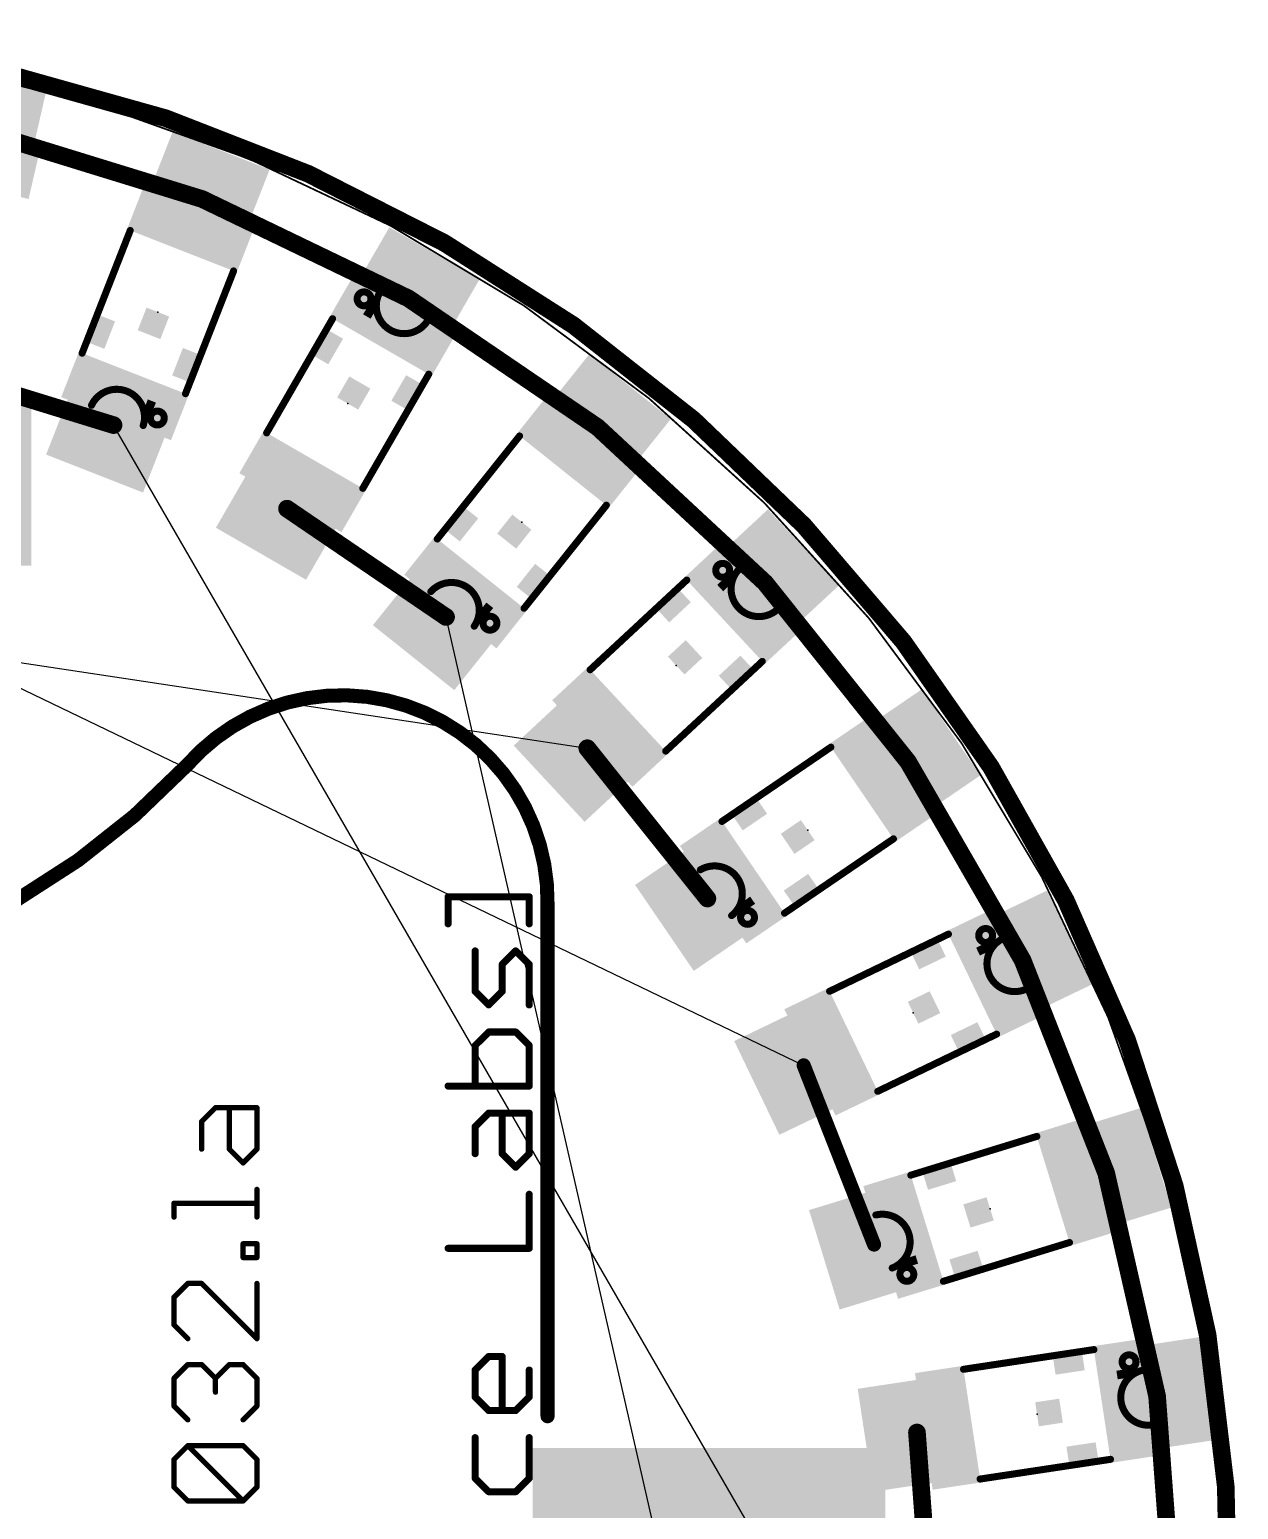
# Model space of a CAD drawing. Extents: x 53.2 to 99.2, y 34.1 to 80.1.
# Drawn here: x 81.78 to 99.2, y 58.81 to 80.14 of the extents above; entities that cross this region are included whole.
import ezdxf

# ---------------------------------------------------------------- set-up
doc = ezdxf.new("R2010")
doc.units = 0
for name, color, linetype in [('1', 22, 'CONTINUOUS'), ('16', 175, 'CONTINUOUS'), ('19', 53, 'CONTINUOUS'), ('20', 7, 'CONTINUOUS'), ('21', 7, 'CONTINUOUS'), ('22', 2, 'CONTINUOUS'), ('23', 7, 'CONTINUOUS'), ('51', 53, 'CONTINUOUS')]:
    doc.layers.add(name, color=color, linetype=linetype)

# ---------------------------------------------------------------- blocks, each defined once
blk = doc.blocks.new('RECT')
blk.add_solid([(-0.5, -0.5), (0.5, -0.5), (-0.5, 0.5), (0.5, 0.5)])

msp = doc.modelspace()

# ---------------------------------------------------------------- linework, layer by layer
at = {"layer": '1'}
for points, const_width in [([(99.06, 56.9311, 0.4142), (77.2511, 80.01)], 0.254), ([(84.2905, 77.7519, 1), (84.2353, 77.6375)], 0.127), ([(84.2442, 77.634, 1), (84.2816, 77.7554)], 0.127), ([(87.2708, 76.3151, 1), (87.1992, 76.2101)], 0.127), ([(87.2074, 76.2054, 1), (87.2626, 76.3198)], 0.127), ([(82.9671, 74.3753, 1), (83.0045, 74.4967)], 0.127), ([(90.0044, 74.4518, 1), (89.918, 74.3588)], 0.127), ([(89.9254, 74.3528, 1), (89.997, 74.4578)], 0.127), ([(85.5207, 73.284, 1), (85.4493, 73.179)], 0.127), ([(92.4261, 72.2009, 1), (92.3269, 72.1217)], 0.127), ([(92.3333, 72.1148, 1), (92.4197, 72.2078)], 0.127), ([(87.742, 71.6175, 1), (87.8134, 71.7225)], 0.127), ([(89.8622, 69.8184, 1), (89.763, 69.7392)], 0.127), ([(94.49, 69.6156, 1), (94.38, 69.5522)], 0.127), ([(94.3854, 69.5443, 1), (94.4846, 69.6235)], 0.127), ([(91.4941, 67.572, 1), (91.5933, 67.6512)], 0.127), ([(96.1442, 66.7484, 1), (96.026, 66.702)], 0.127), ([(96.0301, 66.6935, 1), (96.1401, 66.7569)], 0.127), ([(92.9787, 65.2259, 1), (92.8841, 65.1887)], 0.1016), ([(97.3528, 63.6679, 1), (97.229, 63.6397)], 0.127), ([(97.2318, 63.6306, 1), (97.35, 63.677)], 0.127), ([(93.8983, 62.6061, 1), (93.9929, 62.6433)], 0.1016), ([(98.0875, 60.444, 1), (97.9609, 60.4346)], 0.127), ([(97.9623, 60.4252, 1), (98.0861, 60.4534)], 0.127), ([(94.6268, 59.9207, 1), (94.5002, 59.9113)], 0.127)]:
    msp.add_lwpolyline(points, format="xyb", dxfattribs=dict(at, const_width=const_width))
for points, const_width in [([(81.1118, 78.6653), (84.2629, 77.6947)], 0.254), ([(84.2629, 77.6947), (87.235, 76.2626)], 0.254), ([(87.235, 76.2626), (89.9612, 74.4053)], 0.254), ([(80.3305, 75.2536), (82.9858, 74.436)], 0.254), ([(89.9612, 74.4053), (92.3765, 72.1613)], 0.254), ([(85.485, 73.2315), (87.7777, 71.67)], 0.254), ([(92.3765, 72.1613), (94.435, 69.5839)], 0.254), ([(91.5437, 67.6116), (89.8126, 69.7788)], 0.254), ([(94.435, 69.5839), (96.0851, 66.7252)], 0.254), ([(96.0851, 66.7252), (97.2909, 63.6538)], 0.254), ([(93.9456, 62.6247), (92.9314, 65.2073)], 0.2032), ([(97.2909, 63.6538), (98.0242, 60.4393)], 0.254), ([(98.0242, 60.4393), (98.27, 57.15)], 0.254), ([(94.77, 57.15), (94.5635, 59.916)], 0.254)]:
    msp.add_lwpolyline(points, dxfattribs=dict(at, const_width=const_width))
at = {"layer": '19'}
for p, q in [((72.0694, 75.2536), (92.9314, 65.2073)), ((94.5635, 54.3839), (82.9858, 74.436)), ((66.915, 73.2315), (89.8126, 69.7788)), ((92.9314, 49.0926), (87.7777, 71.67))]:
    msp.add_line(p, q, dxfattribs=at)
at = {"layer": '20', "const_width": 0.0254}
msp.add_lwpolyline([(76.2, 34.29, 1), (76.2, 80.01, 1), (76.2, 34.29)], format="xyb", dxfattribs=at)
at = {"layer": '21'}
for points, const_width in [([(88.9762, 67.6369), (87.8069, 67.6369)], 0.1016), ([(87.8069, 67.6369), (87.8069, 67.2472)], 0.1016), ([(88.9762, 67.2472), (88.9762, 67.6369)], 0.1016), ([(88.1967, 66.2727), (88.1967, 66.8574)], 0.1016), ([(88.7814, 66.8574), (88.5865, 66.6625)], 0.1016), ([(88.9762, 66.6625), (88.7814, 66.8574)], 0.1016), ([(88.5865, 66.6625), (88.5865, 66.2727)], 0.1016), ([(88.9762, 66.0779), (88.9762, 66.6625)], 0.1016), ([(88.3916, 66.0779), (88.1967, 66.2727)], 0.1016), ([(88.5865, 66.2727), (88.3916, 66.0779)], 0.1016), ([(88.3916, 65.6881), (88.1967, 65.4932)], 0.1016), ([(88.7814, 65.6881), (88.3916, 65.6881)], 0.1016), ([(88.9762, 65.4932), (88.7814, 65.6881)], 0.1016), ([(88.1967, 65.4932), (88.1967, 64.9086)], 0.1016), ([(88.9762, 64.9086), (88.9762, 65.4932)], 0.1016), ([(87.8069, 64.9086), (88.9762, 64.9086)], 0.1016), ([(84.2554, 64.3983), (84.4545, 64.5974)], 0.0762), ([(84.4545, 64.5974), (85.0519, 64.5974)], 0.0762), ([(84.6537, 64), (84.6537, 64.5974)], 0.0762), ([(85.0519, 64.5974), (85.0519, 64)], 0.0762), ([(84.2554, 64), (84.2554, 64.3983)], 0.0762), ([(88.1967, 64.3239), (88.3916, 64.5188)], 0.1016), ([(88.3916, 64.5188), (88.9762, 64.5188)], 0.1016), ([(88.5865, 63.9341), (88.5865, 64.5188)], 0.1016), ([(88.9762, 64.5188), (88.9762, 63.9341)], 0.1016), ([(88.1967, 63.9341), (88.1967, 64.3239)], 0.1016), ([(84.8528, 63.8009), (84.6537, 64)], 0.0762), ([(85.0519, 64), (84.8528, 63.8009)], 0.0762), ([(88.7814, 63.7393), (88.5865, 63.9341)], 0.1016), ([(88.9762, 63.9341), (88.7814, 63.7393)], 0.1016), ([(85.0519, 63.0214), (85.0519, 63.4196)], 0.0762), ([(88.9762, 62.57), (88.9762, 63.3495)], 0.1016), ([(83.8571, 63.0214), (83.8571, 63.2205)], 0.0762), ([(83.8571, 63.2205), (85.0519, 63.2205)], 0.0762), ([(84.8528, 62.4368), (84.8528, 62.6359)], 0.0762), ([(84.8528, 62.6359), (85.0519, 62.6359)], 0.0762), ([(85.0519, 62.6359), (85.0519, 62.4368)], 0.0762), ([(87.8069, 62.57), (88.9762, 62.57)], 0.1016), ([(85.0519, 62.4368), (84.8528, 62.4368)], 0.0762), ([(84.0563, 62.064), (83.8571, 61.8649)], 0.0762), ([(84.2554, 62.064), (84.0563, 62.064)], 0.0762), ([(85.0519, 61.2675), (84.2554, 62.064)], 0.0762), ([(85.0519, 62.064), (85.0519, 61.2675)], 0.0762), ([(83.8571, 61.8649), (83.8571, 61.4666)], 0.0762), ([(83.8571, 61.4666), (84.0563, 61.2675)], 0.0762), ([(88.1967, 60.816), (88.3916, 61.0109)], 0.1016), ([(88.3916, 61.0109), (88.5865, 61.0109)], 0.1016), ([(88.5865, 61.0109), (88.5865, 60.2314)], 0.1016), ([(83.8571, 60.6956), (84.0563, 60.8947)], 0.0762), ([(84.0563, 60.8947), (84.2554, 60.8947)], 0.0762), ([(84.2554, 60.8947), (84.4545, 60.6956)], 0.0762), ([(84.4545, 60.6956), (84.6537, 60.8947)], 0.0762), ([(84.6537, 60.8947), (84.8528, 60.8947)], 0.0762), ([(84.8528, 60.8947), (85.0519, 60.6956)], 0.0762), ([(88.1967, 60.4262), (88.1967, 60.816)], 0.1016), ([(88.9762, 60.816), (88.9762, 60.4262)], 0.1016), ([(83.8571, 60.2973), (83.8571, 60.6956)], 0.0762), ([(84.4545, 60.6956), (84.4545, 60.4964)], 0.0762), ([(85.0519, 60.6956), (85.0519, 60.2973)], 0.0762), ([(88.3916, 60.2314), (88.1967, 60.4262)], 0.1016), ([(88.9762, 60.4262), (88.7814, 60.2314)], 0.1016), ([(84.0563, 60.0982), (83.8571, 60.2973)], 0.0762), ([(85.0519, 60.2973), (84.8528, 60.0982)], 0.0762), ([(88.7814, 60.2314), (88.3916, 60.2314)], 0.1016), ([(83.8571, 59.5263), (84.0563, 59.7254)], 0.0762), ([(84.0563, 59.7254), (84.8528, 59.7254)], 0.0762), ([(84.8528, 58.9289), (84.0563, 59.7254)], 0.0762), ([(84.8528, 59.7254), (85.0519, 59.5263)], 0.0762), ([(88.1967, 59.8416), (88.1967, 59.2569)], 0.1016), ([(88.9762, 59.2569), (88.9762, 59.8416)], 0.1016), ([(83.8571, 59.128), (83.8571, 59.5263)], 0.0762), ([(85.0519, 59.5263), (85.0519, 59.128)], 0.0762), ([(88.1967, 59.2569), (88.3916, 59.0621)], 0.1016), ([(88.7814, 59.0621), (88.9762, 59.2569)], 0.1016), ([(84.0563, 58.9289), (83.8571, 59.128)], 0.0762), ([(85.0519, 59.128), (84.8528, 58.9289)], 0.0762), ([(88.3916, 59.0621), (88.7814, 59.0621)], 0.1016), ([(84.8528, 58.9289), (84.0563, 58.9289)], 0.0762)]:
    msp.add_lwpolyline(points, dxfattribs=dict(at, const_width=const_width))
for points, const_width in [([(87.8069, 67.6623, 1), (87.8069, 67.6115)], 0.0508), ([(87.8323, 67.6369, 1), (87.7815, 67.6369)], 0.0508), ([(89.0016, 67.6369, 1), (88.9508, 67.6369)], 0.0508), ([(88.9762, 67.6115, 1), (88.9762, 67.6623)], 0.0508), ([(87.7815, 67.2472, 1), (87.8323, 67.2472)], 0.0508), ([(88.9508, 67.2472, 1), (89.0016, 67.2472)], 0.0508), ([(88.2221, 66.8574, 1), (88.1713, 66.8574)], 0.0508), ([(88.7994, 66.8754, 1), (88.7634, 66.8394)], 0.0508), ([(88.7994, 66.8394, 1), (88.7634, 66.8754)], 0.0508), ([(88.5685, 66.6805, 1), (88.6045, 66.6445)], 0.0508), ([(88.6119, 66.6625, 1), (88.5611, 66.6625)], 0.0508), ([(89.0016, 66.6625, 1), (88.9508, 66.6625)], 0.0508), ([(88.9582, 66.6445, 1), (88.9942, 66.6805)], 0.0508), ([(88.2147, 66.2907, 1), (88.1787, 66.2547)], 0.0508), ([(88.1713, 66.2727, 1), (88.2221, 66.2727)], 0.0508), ([(88.5611, 66.2727, 1), (88.6119, 66.2727)], 0.0508), ([(88.6045, 66.2547, 1), (88.5685, 66.2907)], 0.0508), ([(88.3736, 66.0959, 1), (88.4096, 66.0599)], 0.0508), ([(88.3736, 66.0599, 1), (88.4096, 66.0959)], 0.0508), ([(88.9508, 66.0779, 1), (89.0016, 66.0779)], 0.0508), ([(88.3916, 65.7135, 1), (88.3916, 65.6627)], 0.0508), ([(88.4096, 65.6701, 1), (88.3736, 65.7061)], 0.0508), ([(88.7994, 65.7061, 1), (88.7634, 65.6701)], 0.0508), ([(88.7814, 65.6627, 1), (88.7814, 65.7135)], 0.0508), ([(88.1787, 65.5112, 1), (88.2147, 65.4752)], 0.0508), ([(88.2221, 65.4932, 1), (88.1713, 65.4932)], 0.0508), ([(89.0016, 65.4932, 1), (88.9508, 65.4932)], 0.0508), ([(88.9582, 65.4752, 1), (88.9942, 65.5112)], 0.0508), ([(87.8069, 64.934, 1), (87.8069, 64.8832)], 0.0508), ([(88.1713, 64.9086, 1), (88.2221, 64.9086)], 0.0508), ([(88.9508, 64.9086, 1), (89.0016, 64.9086)], 0.0508), ([(88.9762, 64.8832, 1), (88.9762, 64.934)], 0.0508), ([(84.4545, 64.6165, 1), (84.4545, 64.5784)], 0.0381), ([(84.468, 64.5839, 1), (84.441, 64.6109)], 0.0381), ([(84.6727, 64.5974, 1), (84.6347, 64.5974)], 0.0381), ([(85.0709, 64.5974, 1), (85.0329, 64.5974)], 0.0381), ([(85.0519, 64.5784, 1), (85.0519, 64.6165)], 0.0381), ([(84.2419, 64.4118, 1), (84.2689, 64.3848)], 0.0381), ([(84.2745, 64.3983, 1), (84.2364, 64.3983)], 0.0381), ([(88.3916, 64.5442, 1), (88.3916, 64.4934)], 0.0508), ([(88.4096, 64.5008, 1), (88.3736, 64.5368)], 0.0508), ([(88.6119, 64.5188, 1), (88.5611, 64.5188)], 0.0508), ([(89.0016, 64.5188, 1), (88.9508, 64.5188)], 0.0508), ([(88.9762, 64.4934, 1), (88.9762, 64.5442)], 0.0508), ([(88.1787, 64.3419, 1), (88.2147, 64.3059)], 0.0508), ([(88.2221, 64.3239, 1), (88.1713, 64.3239)], 0.0508), ([(84.2364, 64, 1), (84.2745, 64)], 0.0381), ([(84.6672, 64.0135, 1), (84.6402, 63.9865)], 0.0381), ([(84.6347, 64, 1), (84.6727, 64)], 0.0381), ([(85.0329, 64, 1), (85.0709, 64)], 0.0381), ([(85.0654, 63.9865, 1), (85.0384, 64.0135)], 0.0381), ([(84.8393, 63.8144, 1), (84.8663, 63.7874)], 0.0381), ([(84.8393, 63.7874, 1), (84.8663, 63.8144)], 0.0381), ([(88.1713, 63.9341, 1), (88.2221, 63.9341)], 0.0508), ([(88.6045, 63.9521, 1), (88.5685, 63.9161)], 0.0508), ([(88.5611, 63.9341, 1), (88.6119, 63.9341)], 0.0508), ([(88.7634, 63.7573, 1), (88.7994, 63.7213)], 0.0508), ([(88.7634, 63.7213, 1), (88.7994, 63.7573)], 0.0508), ([(88.9508, 63.9341, 1), (89.0016, 63.9341)], 0.0508), ([(88.9942, 63.9161, 1), (88.9582, 63.9521)], 0.0508), ([(85.0709, 63.4196, 1), (85.0329, 63.4196)], 0.0381), ([(89.0016, 63.3495, 1), (88.9508, 63.3495)], 0.0508), ([(83.8571, 63.2396, 1), (83.8571, 63.2015)], 0.0381), ([(83.8761, 63.2205, 1), (83.8381, 63.2205)], 0.0381), ([(85.0519, 63.2015, 1), (85.0519, 63.2396)], 0.0381), ([(83.8381, 63.0214, 1), (83.8761, 63.0214)], 0.0381), ([(85.0329, 63.0214, 1), (85.0709, 63.0214)], 0.0381), ([(84.8528, 62.6549, 1), (84.8528, 62.6168)], 0.0381), ([(84.8718, 62.6359, 1), (84.8338, 62.6359)], 0.0381), ([(85.0709, 62.6359, 1), (85.0329, 62.6359)], 0.0381), ([(85.0519, 62.6168, 1), (85.0519, 62.6549)], 0.0381), ([(87.8069, 62.5954, 1), (87.8069, 62.5446)], 0.0508), ([(88.9508, 62.57, 1), (89.0016, 62.57)], 0.0508), ([(88.9762, 62.5446, 1), (88.9762, 62.5954)], 0.0508), ([(84.8528, 62.4559, 1), (84.8528, 62.4178)], 0.0381), ([(84.8338, 62.4368, 1), (84.8718, 62.4368)], 0.0381), ([(85.0329, 62.4368, 1), (85.0709, 62.4368)], 0.0381), ([(85.0519, 62.4178, 1), (85.0519, 62.4559)], 0.0381), ([(84.0563, 62.0831, 1), (84.0563, 62.045)], 0.0381), ([(84.0698, 62.0505, 1), (84.0428, 62.0775)], 0.0381), ([(84.2689, 62.0775, 1), (84.2419, 62.0505)], 0.0381), ([(84.2554, 62.045, 1), (84.2554, 62.0831)], 0.0381), ([(85.0709, 62.064, 1), (85.0329, 62.064)], 0.0381), ([(83.8436, 61.8784, 1), (83.8706, 61.8514)], 0.0381), ([(83.8761, 61.8649, 1), (83.8381, 61.8649)], 0.0381), ([(83.8706, 61.4801, 1), (83.8436, 61.4531)], 0.0381), ([(83.8381, 61.4666, 1), (83.8761, 61.4666)], 0.0381), ([(84.0428, 61.254, 1), (84.0698, 61.281)], 0.0381), ([(85.0329, 61.2675, 1), (85.0709, 61.2675)], 0.0381), ([(85.0384, 61.254, 1), (85.0654, 61.281)], 0.0381), ([(88.3916, 61.0363, 1), (88.3916, 60.9855)], 0.0508), ([(88.4096, 60.9929, 1), (88.3736, 61.0289)], 0.0508), ([(88.6119, 61.0109, 1), (88.5611, 61.0109)], 0.0508), ([(88.5865, 60.9855, 1), (88.5865, 61.0363)], 0.0508), ([(84.0563, 60.9138, 1), (84.0563, 60.8757)], 0.0381), ([(84.0698, 60.8812, 1), (84.0428, 60.9082)], 0.0381), ([(84.2689, 60.9082, 1), (84.2419, 60.8812)], 0.0381), ([(84.2554, 60.8757, 1), (84.2554, 60.9138)], 0.0381), ([(84.6537, 60.9138, 1), (84.6537, 60.8757)], 0.0381), ([(84.6672, 60.8812, 1), (84.6402, 60.9082)], 0.0381), ([(84.8663, 60.9082, 1), (84.8393, 60.8812)], 0.0381), ([(84.8528, 60.8757, 1), (84.8528, 60.9138)], 0.0381), ([(88.1787, 60.834, 1), (88.2147, 60.798)], 0.0508), ([(88.2221, 60.816, 1), (88.1713, 60.816)], 0.0508), ([(89.0016, 60.816, 1), (88.9508, 60.816)], 0.0508), ([(83.8436, 60.7091, 1), (83.8706, 60.6821)], 0.0381), ([(83.8761, 60.6956, 1), (83.8381, 60.6956)], 0.0381), ([(84.441, 60.7091, 1), (84.468, 60.6821)], 0.0381), ([(84.4736, 60.6956, 1), (84.4355, 60.6956)], 0.0381), ([(84.441, 60.6821, 1), (84.468, 60.7091)], 0.0381), ([(85.0709, 60.6956, 1), (85.0329, 60.6956)], 0.0381), ([(85.0384, 60.6821, 1), (85.0654, 60.7091)], 0.0381), ([(84.4355, 60.4964, 1), (84.4736, 60.4964)], 0.0381), ([(88.2147, 60.4442, 1), (88.1787, 60.4082)], 0.0508), ([(88.1713, 60.4262, 1), (88.2221, 60.4262)], 0.0508), ([(88.9508, 60.4262, 1), (89.0016, 60.4262)], 0.0508), ([(88.9942, 60.4082, 1), (88.9582, 60.4442)], 0.0508), ([(83.8706, 60.3108, 1), (83.8436, 60.2838)], 0.0381), ([(83.8381, 60.2973, 1), (83.8761, 60.2973)], 0.0381), ([(85.0329, 60.2973, 1), (85.0709, 60.2973)], 0.0381), ([(85.0654, 60.2838, 1), (85.0384, 60.3108)], 0.0381), ([(88.3916, 60.2568, 1), (88.3916, 60.206)], 0.0508), ([(88.3736, 60.2134, 1), (88.4096, 60.2494)], 0.0508), ([(88.5611, 60.2314, 1), (88.6119, 60.2314)], 0.0508), ([(88.7634, 60.2494, 1), (88.7994, 60.2134)], 0.0508), ([(88.7814, 60.206, 1), (88.7814, 60.2568)], 0.0508), ([(84.0428, 60.0847, 1), (84.0698, 60.1117)], 0.0381), ([(84.8393, 60.1117, 1), (84.8663, 60.0847)], 0.0381), ([(84.0563, 59.7445, 1), (84.0563, 59.7064)], 0.0381), ([(84.0698, 59.7389, 1), (84.0428, 59.7119)], 0.0381), ([(84.0698, 59.7119, 1), (84.0428, 59.7389)], 0.0381), ([(84.8663, 59.7389, 1), (84.8393, 59.7119)], 0.0381), ([(84.8528, 59.7064, 1), (84.8528, 59.7445)], 0.0381), ([(88.2221, 59.8416, 1), (88.1713, 59.8416)], 0.0508), ([(89.0016, 59.8416, 1), (88.9508, 59.8416)], 0.0508), ([(83.8436, 59.5398, 1), (83.8706, 59.5128)], 0.0381), ([(83.8761, 59.5263, 1), (83.8381, 59.5263)], 0.0381), ([(85.0709, 59.5263, 1), (85.0329, 59.5263)], 0.0381), ([(85.0384, 59.5128, 1), (85.0654, 59.5398)], 0.0381), ([(88.2147, 59.2749, 1), (88.1787, 59.2389)], 0.0508), ([(88.9942, 59.2389, 1), (88.9582, 59.2749)], 0.0508), ([(83.8706, 59.1415, 1), (83.8436, 59.1145)], 0.0381), ([(83.8381, 59.128, 1), (83.8761, 59.128)], 0.0381), ([(85.0329, 59.128, 1), (85.0709, 59.128)], 0.0381), ([(85.0654, 59.1145, 1), (85.0384, 59.1415)], 0.0381), ([(88.1713, 59.2569, 1), (88.2221, 59.2569)], 0.0508), ([(88.3916, 59.0875, 1), (88.3916, 59.0367)], 0.0508), ([(88.3736, 59.0441, 1), (88.4096, 59.0801)], 0.0508), ([(88.7634, 59.0801, 1), (88.7994, 59.0441)], 0.0508), ([(88.7814, 59.0367, 1), (88.7814, 59.0875)], 0.0508), ([(88.9508, 59.2569, 1), (89.0016, 59.2569)], 0.0508), ([(84.0563, 58.948, 1), (84.0563, 58.9099)], 0.0381), ([(84.0428, 58.9154, 1), (84.0698, 58.9424)], 0.0381), ([(84.8393, 58.9424, 1), (84.8663, 58.9154)], 0.0381), ([(84.8393, 58.9154, 1), (84.8663, 58.9424)], 0.0381), ([(84.8528, 58.9099, 1), (84.8528, 58.948)], 0.0381)]:
    msp.add_lwpolyline(points, format="xyb", dxfattribs=dict(at, const_width=const_width))
at = {"layer": '22'}
for points, const_width in [([(89.24, 67.53, 0.6978), (84.04, 69.53)], 0.2032), ([(68.26, 69.63, 0.435), (84.04, 69.53)], 0.2032), ([(84.0018, 69.5635, 1), (84.0782, 69.4965)], 0.1016), ([(84.0769, 69.4951, 1), (84.0031, 69.5649)], 0.1016), ([(89.2908, 67.53, 1), (89.1892, 67.53)], 0.1016), ([(89.1892, 67.5308, 1), (89.2908, 67.5292)], 0.1016), ([(89.1892, 60.15, 1), (89.2908, 60.15)], 0.1016)]:
    msp.add_lwpolyline(points, format="xyb", dxfattribs=dict(at, const_width=const_width))
at = {"layer": '22', "const_width": 0.2032}
msp.add_lwpolyline([(89.24, 67.53), (89.24, 60.15)], dxfattribs=at)
at = {"layer": '23'}
for p in [(83.6244, 76.0654), (86.36, 74.7471), (88.8695, 73.0377), (91.0946, 70.9701), (92.9894, 68.5978), (94.5083, 65.9663), (95.6183, 63.1393), (96.2939, 60.1777)]:
    msp.add_point(p, dxfattribs=at)
at = {"layer": '51', "const_width": 0.1016}
for points in [[(82.5329, 75.4727), (83.2261, 77.2418)], [(84.7158, 76.658), (84.0226, 74.8889)], [(85.1921, 74.3243), (86.1421, 75.9698)], [(87.5278, 75.1698), (86.5778, 73.5243)], [(87.6515, 72.7943), (88.8369, 74.2792)], [(90.0874, 73.281), (88.902, 71.7961)], [(89.8541, 70.9094), (91.2459, 72.2028)], [(92.335, 71.0307), (90.9432, 69.7373)], [(91.7537, 68.7233), (93.3233, 69.794)], [(94.225, 68.4722), (92.6554, 67.4015)], [(93.3053, 66.2751), (95.0173, 67.0991)], [(95.7112, 65.6574), (93.9992, 64.8334)], [(94.475, 63.6245), (96.291, 64.1832)], [(96.7615, 62.654), (94.9455, 62.0953)], [(95.2349, 60.8266), (97.1135, 61.1107)], [(97.3528, 59.5287), (95.4742, 59.2446)]]:
    msp.add_lwpolyline(points, dxfattribs=at)
at = {"layer": '51'}
for points, const_width in [([(83.2497, 77.2325, 1), (83.2025, 77.2511)], 0.0508), ([(84.7394, 76.6487, 1), (84.6922, 76.6673)], 0.0508), ([(86.5961, 76.1561, 1), (86.5961, 76.3561, 1), (86.5961, 76.1561)], 0.1016), ([(86.8135, 76.3327, 0.9377), (87.5064, 75.9327)], 0.1016), ([(86.8363, 76.3214, 1), (86.7907, 76.344)], 0.0508), ([(86.1641, 75.9571, 1), (86.1201, 75.9825)], 0.0508), ([(87.5275, 75.9186, 1), (87.4853, 75.9468)], 0.0508), ([(82.5093, 75.482, 1), (82.5565, 75.4634)], 0.0508), ([(87.5498, 75.1571, 1), (87.5058, 75.1825)], 0.0508), ([(83.413, 74.4297, 0.9375), (82.6681, 74.7216)], 0.1016), ([(83.999, 74.8982, 1), (84.0462, 74.8796)], 0.0508), ([(82.6451, 74.7324, 1), (82.6911, 74.7108)], 0.0508), ([(83.6165, 74.4379, 1), (83.6165, 74.6379, 1), (83.6165, 74.4379)], 0.1016), ([(83.3888, 74.4374, 1), (83.4372, 74.422)], 0.0508), ([(85.1701, 74.337, 1), (85.2141, 74.3116)], 0.0508), ([(88.8568, 74.2634, 1), (88.817, 74.295)], 0.0508), ([(86.5558, 73.537, 1), (86.5998, 73.5116)], 0.0508), ([(90.1073, 73.2652, 1), (90.0675, 73.2968)], 0.0508), ([(87.6316, 72.8101, 1), (87.6714, 72.7785)], 0.0508), ([(91.764, 72.243, 1), (91.764, 72.443, 1), (91.764, 72.243)], 0.1016), ([(91.9943, 72.3522, 0.9375), (92.5389, 71.7662)], 0.1016), ([(92.0128, 72.3347, 1), (91.9758, 72.3697)], 0.0508), ([(88.1839, 71.5377, 0.9377), (87.5586, 72.0368)], 0.1016), ([(91.2632, 72.1842, 1), (91.2286, 72.2214)], 0.0508), ([(87.5398, 72.0539, 1), (87.5774, 72.0197)], 0.0508), ([(88.4103, 71.4808, 1), (88.4103, 71.6808, 1), (88.4103, 71.4808)], 0.1016), ([(88.8821, 71.8119, 1), (88.9219, 71.7803)], 0.0508), ([(92.555, 71.7465, 1), (92.5228, 71.7859)], 0.0508), ([(88.1631, 71.5522, 1), (88.2047, 71.5232)], 0.0508), ([(92.3523, 71.0121, 1), (92.3177, 71.0493)], 0.0508), ([(89.8368, 70.928, 1), (89.8714, 70.8908)], 0.0508), ([(90.9259, 69.7559, 1), (90.9605, 69.7187)], 0.0508), ([(93.3376, 69.773, 1), (93.309, 69.815)], 0.0508), ([(91.7394, 68.7443, 1), (91.768, 68.7023)], 0.0508), ([(94.2393, 68.4512, 1), (94.2107, 68.4932)], 0.0508), ([(91.893, 67.3657, 0.9376), (91.4422, 68.0265)], 0.1016), ([(91.4293, 68.0484, 1), (91.4551, 68.0046)], 0.0508), ([(91.8774, 67.3857, 1), (91.9086, 67.3457)], 0.0508), ([(92.1221, 67.2404, 1), (92.1221, 67.4404, 1), (92.1221, 67.2404)], 0.1016), ([(92.6411, 67.4225, 1), (92.6697, 67.3805)], 0.0508), ([(95.5538, 66.9798, 1), (95.5538, 67.1798, 1), (95.5538, 66.9798)], 0.1016), ([(95.0283, 67.0762, 1), (95.0063, 67.122)], 0.0508), ([(95.7765, 67.0205, 0.9376), (96.1234, 66.2997)], 0.1016), ([(95.789, 66.9984, 1), (95.764, 67.0426)], 0.0508), ([(96.1329, 66.2762, 1), (96.1139, 66.3232)], 0.0508), ([(93.2943, 66.298, 1), (93.3163, 66.2522)], 0.0508), ([(95.7222, 65.6345, 1), (95.7002, 65.6803)], 0.0508), ([(93.9882, 64.8563, 1), (94.0102, 64.8105)], 0.0508), ([(96.2985, 64.1589, 1), (96.2835, 64.2075)], 0.0508), ([(94.4675, 63.6488, 1), (94.4825, 63.6002)], 0.0508), ([(94.2066, 62.2865, 0.9375), (93.9714, 63.0511)], 0.1016), ([(93.9655, 63.0758, 1), (93.9773, 63.0264)], 0.0508), ([(96.769, 62.6297, 1), (96.754, 62.6783)], 0.0508), ([(94.1976, 62.3102, 1), (94.2156, 62.2628)], 0.0508), ([(94.418, 62.0946, 1), (94.418, 62.2946, 1), (94.418, 62.0946)], 0.1016), ([(94.938, 62.1196, 1), (94.953, 62.071)], 0.0508), ([(97.1173, 61.0856, 1), (97.1097, 61.1358)], 0.0508), ([(97.6206, 60.8346, 1), (97.6206, 61.0346, 1), (97.6206, 60.8346)], 0.1016), ([(95.2311, 60.8517, 1), (95.2387, 60.8015)], 0.0508), ([(97.816, 60.8124, 0.9375), (97.9357, 60.0214)], 0.1016), ([(97.8214, 60.7876, 1), (97.8106, 60.8372)], 0.0508), ([(97.9379, 59.9961, 1), (97.9335, 60.0467)], 0.0508), ([(97.3566, 59.5036, 1), (97.349, 59.5538)], 0.0508), ([(95.4704, 59.2697, 1), (95.478, 59.2195)], 0.0508)]:
    msp.add_lwpolyline(points, format="xyb", dxfattribs=dict(at, const_width=const_width))

# ---------------------------------------------------------------- block references
at = {"layer": '1', "xscale": 1.5, "yscale": 1.5}
for p, rotation in [((81.1118, 78.6653), 347.1), ((84.2629, 77.6947), 158.6), ((87.235, 76.2626), 330), ((82.9858, 74.436), 158.6), ((89.9612, 74.4053), 141.4), ((85.485, 73.2315), 330), ((92.3765, 72.1613), 312.9), ((87.7777, 71.67), 141.4), ((89.8126, 69.7788), 312.9), ((94.435, 69.5839), 124.3), ((91.5437, 67.6116), 124.3), ((96.0851, 66.7252), 295.7), ((92.9314, 65.2073), 295.7), ((97.2909, 63.6538), 107.1), ((93.9456, 62.6247), 107.1), ((98.0242, 60.4393), 278.6), ((94.5635, 59.916), 278.6)]:
    msp.add_blockref('RECT', p, dxfattribs=dict(at, rotation=rotation))
at = {"layer": '16', "xscale": 3.2, "yscale": 2.5}
msp.add_blockref('RECT', (80.2, 73.66), dxfattribs=at)
at = {"layer": '16', "xscale": 5.08, "yscale": 5.08, "rotation": 180}
msp.add_blockref('RECT', (91.567, 57.15), dxfattribs=at)
at = {"layer": '21'}
for p, xscale, yscale, rotation in [((82.779, 75.7925), 0.325, 0.425, 158.6), ((83.5605, 75.9024), 0.35, 0.35, 158.6), ((86.0458, 75.5779), 0.325, 0.425, 330), ((84.0592, 75.2908), 0.325, 0.425, 158.6), ((86.4475, 74.8986), 0.35, 0.35, 330), ((87.2366, 74.8904), 0.325, 0.425, 330), ((87.9812, 73.027), 0.325, 0.425, 141.4), ((88.7603, 72.9009), 0.35, 0.35, 141.4), ((89.0558, 72.1691), 0.325, 0.425, 141.4), ((91.0386, 71.8566), 0.325, 0.425, 312.9), ((91.2227, 71.0892), 0.35, 0.35, 312.9), ((91.9746, 70.8493), 0.325, 0.425, 312.9), ((92.1372, 68.8487), 0.325, 0.425, 124.3), ((92.8448, 68.4991), 0.35, 0.35, 124.3), ((92.9121, 67.7128), 0.325, 0.425, 124.3), ((94.717, 66.8297), 0.325, 0.425, 295.7), ((94.6659, 66.0421), 0.35, 0.35, 295.7), ((95.3132, 65.5907), 0.325, 0.425, 295.7), ((94.8785, 63.631), 0.325, 0.425, 107.1), ((95.451, 63.0878), 0.35, 0.35, 107.1), ((95.2828, 62.3167), 0.325, 0.425, 107.1), ((96.7472, 60.9415), 0.325, 0.425, 278.6), ((96.4669, 60.2038), 0.35, 0.35, 278.6), ((96.9528, 59.582), 0.325, 0.425, 278.6)]:
    msp.add_blockref('RECT', p, dxfattribs=dict(at, xscale=xscale, yscale=yscale, rotation=rotation))
at = {"layer": '51'}
for p, xscale, yscale, rotation in [((80.9667, 78.0317), 1.7, 0.3, 347.1), ((81.6353, 78.2633), 0.5, 0.35, 347.1), ((81.5447, 78.0917), 0.6, 0.125, 347.1), ((84.0987, 77.2757), 1.7, 0.7, 158.6), ((86.6341, 76.4219), 0.5, 0.125, 330), ((86.415, 76.3174), 0.225, 0.325, 330), ((86.91, 75.6997), 1.7, 0.3, 330), ((86.6248, 76.0808), 0.425, 0.125, 330), ((86.6931, 76.0991), 0.125, 0.225, 330), ((87.6171, 75.7244), 0.5, 0.35, 330), ((87.48, 75.5871), 0.6, 0.125, 330), ((83.223, 75.0412), 1.7, 0.3, 158.6), ((82.5275, 74.911), 0.5, 0.35, 158.6), ((82.6425, 75.0673), 0.6, 0.125, 158.6), ((83.5619, 74.707), 0.425, 0.125, 158.6), ((83.4971, 74.6787), 0.125, 0.225, 158.6), ((83.8047, 74.5044), 0.225, 0.325, 158.6), ((89.6805, 74.0536), 1.7, 0.7, 141.4), ((83.6037, 74.3684), 0.5, 0.125, 158.6), ((85.71, 73.6212), 1.7, 0.7, 330), ((88.1832, 72.178), 1.7, 0.3, 141.4), ((87.4803, 72.2592), 0.5, 0.35, 141.4), ((87.6364, 72.3746), 0.6, 0.125, 141.4), ((91.6089, 72.4548), 0.225, 0.325, 312.9), ((91.849, 72.4902), 0.5, 0.125, 312.9), ((91.9003, 71.7188), 1.7, 0.3, 312.9), ((91.7399, 72.167), 0.425, 0.125, 312.9), ((91.8105, 72.1644), 0.125, 0.225, 312.9), ((88.4081, 71.7585), 0.425, 0.125, 141.4), ((88.3379, 71.7506), 0.125, 0.225, 141.4), ((88.5802, 71.4932), 0.225, 0.325, 141.4), ((92.4121, 71.4436), 0.6, 0.125, 312.9), ((92.5835, 71.5346), 0.5, 0.35, 312.9), ((88.348, 71.4227), 0.5, 0.125, 141.4), ((90.1422, 70.0851), 1.7, 0.7, 312.9), ((94.0633, 69.3303), 1.7, 0.7, 124.3), ((92.0806, 67.9779), 1.7, 0.3, 124.3), ((91.4327, 68.2622), 0.5, 0.35, 124.3), ((91.6158, 68.3266), 0.6, 0.125, 124.3), ((92.1028, 67.5239), 0.125, 0.225, 124.3), ((92.1723, 67.5108), 0.425, 0.125, 124.3), ((92.016, 67.2075), 0.5, 0.125, 124.3), ((95.4387, 67.2325), 0.225, 0.325, 295.7), ((95.6785, 67.1953), 0.5, 0.125, 295.7), ((92.2587, 67.2066), 0.225, 0.325, 124.3), ((95.4994, 66.4433), 1.7, 0.3, 295.7), ((95.4787, 66.9188), 0.425, 0.125, 295.7), ((95.5454, 66.8954), 0.125, 0.225, 295.7), ((96.0975, 66.0653), 0.5, 0.35, 295.7), ((93.3368, 65.4025), 1.7, 0.7, 295.7), ((95.9069, 66.029), 0.6, 0.125, 295.7), ((96.8608, 63.5215), 1.7, 0.7, 107.1), ((94.032, 63.279), 0.5, 0.35, 107.1), ((94.2259, 63.2864), 0.6, 0.125, 107.1), ((94.5669, 62.8158), 1.7, 0.3, 107.1), ((94.5163, 62.3425), 0.425, 0.125, 107.1), ((94.2774, 62.099), 0.5, 0.125, 107.1), ((94.4538, 62.3756), 0.125, 0.225, 107.1), ((94.5089, 62.0264), 0.225, 0.325, 107.1), ((97.5555, 61.1143), 0.225, 0.325, 278.6), ((97.7738, 61.0083), 0.5, 0.125, 278.6), ((97.3815, 60.3421), 1.7, 0.3, 278.6), ((97.5015, 60.8028), 0.425, 0.125, 278.6), ((95.0085, 59.9833), 1.7, 0.7, 278.6), ((97.5584, 60.7608), 0.125, 0.225, 278.6), ((97.6491, 59.8264), 0.6, 0.125, 278.6), ((97.842, 59.805), 0.5, 0.35, 278.6)]:
    msp.add_blockref('RECT', p, dxfattribs=dict(at, xscale=xscale, yscale=yscale, rotation=rotation))

doc.saveas('drawing.dxf')
